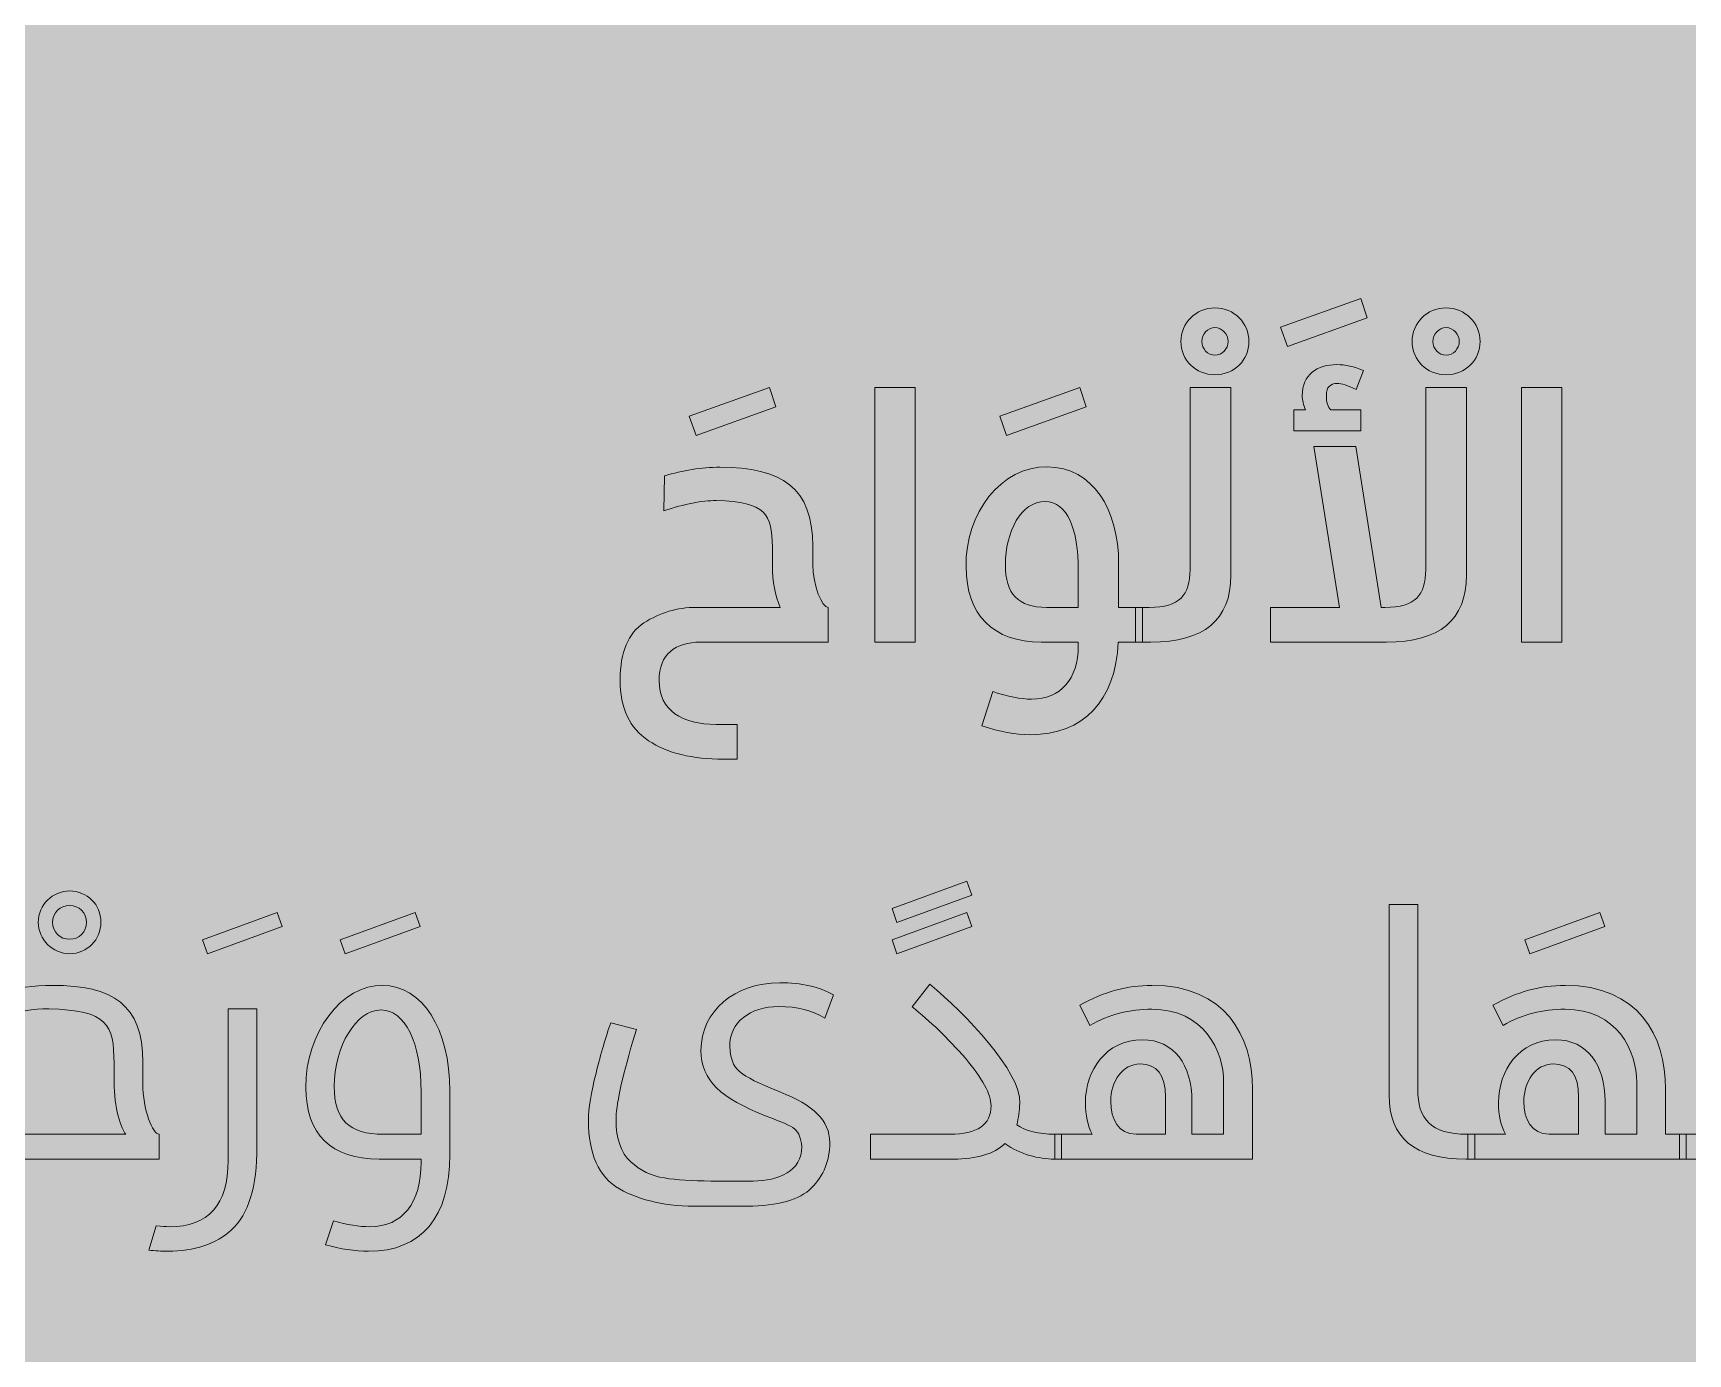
# Model space of a CAD drawing. Header units: inches. Extents: x -1481 to -429, y -1676 to -696.
# Drawn here: x -1419.31 to -1375.4, y -877.7 to -842.64 of the extents above; entities that cross this region are included whole.
import ezdxf

# ---------------------------------------------------------------- set-up
doc = ezdxf.new("R2010")
doc.units = ezdxf.units.IN
doc.header["$MEASUREMENT"] = 0
doc.layers.add('Layer 1', color=7, linetype='Continuous')

# ---------------------------------------------------------------- blocks, each defined once
blk = doc.blocks.new('block 413')
at = {"layer": 'Layer 1', "lineweight": 0}
for points in [[(-1386.205, -850.449), (-1384.08, -849.687), (-1383.909, -850.198), (-1386.024, -850.96), (-1386.205, -850.449)], [(-1401.899, -852.814), (-1399.775, -852.052), (-1399.604, -852.564), (-1401.719, -853.325), (-1401.899, -852.814)], [(-1396.978, -858.808), (-1396.978, -852.052), (-1395.906, -852.052), (-1395.906, -858.808), (-1396.978, -858.808)], [(-1393.661, -852.814), (-1391.536, -852.052), (-1391.366, -852.564), (-1393.481, -853.325), (-1393.661, -852.814)], [(-1379.81, -858.808), (-1379.81, -852.052), (-1378.738, -852.052), (-1378.738, -858.808), (-1379.81, -858.808)], [(-1394.533, -865.153), (-1394.403, -865.524), (-1396.387, -866.245), (-1396.518, -865.875), (-1394.533, -865.153)], [(-1412.834, -865.985), (-1412.704, -866.356), (-1414.688, -867.077), (-1414.819, -866.706), (-1412.834, -865.985)], [(-1409.176, -865.985), (-1409.046, -866.356), (-1411.03, -867.077), (-1411.161, -866.706), (-1409.176, -865.985)], [(-1394.533, -865.985), (-1394.403, -866.356), (-1396.387, -867.077), (-1396.518, -866.707), (-1394.533, -865.985)], [(-1377.735, -865.985), (-1377.605, -866.356), (-1379.59, -867.077), (-1379.72, -866.707), (-1377.735, -865.985)]]:
    blk.add_lwpolyline(points, dxfattribs=at)
for points, knots in [([(-1387.948, -849.937), (-1387.437, -849.937), (-1387.046, -850.338), (-1387.046, -850.829), (-1387.046, -851.321), (-1387.437, -851.711), (-1387.948, -851.711), (-1388.46, -851.711), (-1388.85, -851.321), (-1388.85, -850.829), (-1388.85, -850.338), (-1388.46, -849.937), (-1387.948, -849.937)], [0, 0, 0, 0, 1, 1, 1, 2, 2, 2, 3, 3, 3, 4, 4, 4, 4]), ([(-1381.815, -849.937), (-1381.303, -849.937), (-1380.912, -850.338), (-1380.912, -850.829), (-1380.912, -851.321), (-1381.303, -851.711), (-1381.815, -851.711), (-1382.326, -851.711), (-1382.717, -851.321), (-1382.717, -850.829), (-1382.717, -850.338), (-1382.326, -849.937), (-1381.815, -849.937)], [0, 0, 0, 0, 1, 1, 1, 2, 2, 2, 3, 3, 3, 4, 4, 4, 4]), ([(-1387.948, -851.19), (-1387.758, -851.19), (-1387.598, -851.02), (-1387.598, -850.829), (-1387.598, -850.629), (-1387.758, -850.459), (-1387.948, -850.459), (-1388.139, -850.459), (-1388.299, -850.629), (-1388.299, -850.829), (-1388.299, -851.02), (-1388.139, -851.19), (-1387.948, -851.19)], [0, 0, 0, 0, 1, 1, 1, 2, 2, 2, 3, 3, 3, 4, 4, 4, 4]), ([(-1381.815, -851.19), (-1381.624, -851.19), (-1381.464, -851.02), (-1381.464, -850.829), (-1381.464, -850.629), (-1381.624, -850.459), (-1381.815, -850.459), (-1382.005, -850.459), (-1382.165, -850.629), (-1382.165, -850.829), (-1382.165, -851.02), (-1382.005, -851.19), (-1381.815, -851.19)], [0, 0, 0, 0, 1, 1, 1, 2, 2, 2, 3, 3, 3, 4, 4, 4, 4]), ([(-1385.854, -853.195), (-1385.854, -853.195), (-1385.854, -852.644), (-1385.854, -852.644), (-1385.854, -852.644), (-1385.543, -852.644), (-1385.543, -852.644), (-1385.603, -852.513), (-1385.633, -852.383), (-1385.633, -852.263), (-1385.633, -851.712), (-1385.232, -851.441), (-1384.711, -851.441), (-1384.491, -851.441), (-1384.26, -851.491), (-1384.009, -851.601), (-1384.009, -851.601), (-1384.2, -852.102), (-1384.2, -852.102), (-1384.43, -851.992), (-1384.591, -851.942), (-1384.701, -851.942), (-1384.891, -851.942), (-1384.992, -852.042), (-1384.992, -852.253), (-1384.992, -852.443), (-1384.952, -852.574), (-1384.871, -852.644), (-1384.871, -852.644), (-1384.08, -852.644), (-1384.08, -852.644), (-1384.08, -852.644), (-1384.08, -853.195), (-1384.08, -853.195), (-1384.08, -853.195), (-1385.854, -853.195), (-1385.854, -853.195)], [0, 0, 0, 0, 1, 1, 1, 2, 2, 2, 3, 3, 3, 4, 4, 4, 5, 5, 5, 6, 6, 6, 7, 7, 7, 8, 8, 8, 9, 9, 9, 10, 10, 10, 11, 11, 11, 12, 12, 12, 12]), ([(-1387.527, -852.052), (-1387.527, -852.052), (-1387.527, -857.034), (-1387.527, -857.034), (-1387.527, -858.216), (-1388.239, -858.808), (-1389.652, -858.808), (-1389.652, -858.808), (-1390.053, -858.808), (-1390.053, -858.808), (-1390.053, -858.808), (-1390.053, -857.886), (-1390.053, -857.886), (-1390.053, -857.886), (-1389.692, -857.886), (-1389.692, -857.886), (-1388.88, -857.886), (-1388.61, -857.555), (-1388.61, -856.883), (-1388.61, -856.883), (-1388.61, -852.052), (-1388.61, -852.052), (-1388.61, -852.052), (-1387.527, -852.052), (-1387.527, -852.052)], [0, 0, 0, 0, 1, 1, 1, 2, 2, 2, 3, 3, 3, 4, 4, 4, 5, 5, 5, 6, 6, 6, 7, 7, 7, 8, 8, 8, 8]), ([(-1384.21, -853.616), (-1384.21, -853.616), (-1383.538, -857.886), (-1383.538, -857.886), (-1383.538, -857.886), (-1383.438, -857.886), (-1383.438, -857.886), (-1382.626, -857.886), (-1382.356, -857.555), (-1382.356, -856.883), (-1382.356, -856.883), (-1382.356, -852.052), (-1382.356, -852.052), (-1382.356, -852.052), (-1381.273, -852.052), (-1381.273, -852.052), (-1381.273, -852.052), (-1381.273, -857.034), (-1381.273, -857.034), (-1381.273, -858.216), (-1381.985, -858.808), (-1383.398, -858.808), (-1383.398, -858.808), (-1386.475, -858.808), (-1386.475, -858.808), (-1386.475, -858.808), (-1386.475, -857.886), (-1386.475, -857.886), (-1386.475, -857.886), (-1384.641, -857.886), (-1384.641, -857.886), (-1384.641, -857.886), (-1385.322, -853.616), (-1385.322, -853.616), (-1385.322, -853.616), (-1384.21, -853.616), (-1384.21, -853.616)], [0, 0, 0, 0, 1, 1, 1, 2, 2, 2, 3, 3, 3, 4, 4, 4, 5, 5, 5, 6, 6, 6, 7, 7, 7, 8, 8, 8, 9, 9, 9, 10, 10, 10, 11, 11, 11, 12, 12, 12, 12]), ([(-1402.561, -854.398), (-1402.07, -854.247), (-1401.579, -854.167), (-1401.088, -854.167), (-1399.444, -854.167), (-1398.622, -854.699), (-1398.622, -856.262), (-1398.622, -856.262), (-1398.622, -856.743), (-1398.622, -856.743), (-1398.622, -857.324), (-1398.371, -857.886), (-1398.211, -857.886), (-1398.211, -857.886), (-1398.211, -858.808), (-1398.211, -858.808), (-1398.211, -858.808), (-1401.599, -858.808), (-1401.599, -858.808), (-1402.27, -858.808), (-1402.701, -859.119), (-1402.701, -859.83), (-1402.701, -860.622), (-1402.08, -860.993), (-1401.188, -860.993), (-1401.188, -860.993), (-1400.626, -860.993), (-1400.626, -860.993), (-1400.626, -860.993), (-1400.626, -861.915), (-1400.626, -861.915), (-1400.626, -861.915), (-1400.987, -861.915), (-1400.987, -861.915), (-1401.819, -861.915), (-1402.481, -861.755), (-1402.982, -861.424), (-1403.483, -861.093), (-1403.734, -860.552), (-1403.734, -859.81), (-1403.734, -859.079), (-1403.523, -858.567), (-1403.102, -858.297), (-1402.681, -858.026), (-1402.22, -857.886), (-1401.719, -857.886), (-1401.719, -857.886), (-1399.484, -857.886), (-1399.484, -857.886), (-1399.624, -857.575), (-1399.694, -857.204), (-1399.694, -856.773), (-1399.694, -856.773), (-1399.694, -856.282), (-1399.694, -856.282), (-1399.714, -855.41), (-1399.845, -855.089), (-1401.188, -855.049), (-1401.559, -855.049), (-1402.02, -855.14), (-1402.571, -855.32), (-1402.571, -855.32), (-1402.561, -854.398), (-1402.561, -854.398)], [0, 0, 0, 0, 1, 1, 1, 2, 2, 2, 3, 3, 3, 4, 4, 4, 5, 5, 5, 6, 6, 6, 7, 7, 7, 8, 8, 8, 9, 9, 9, 10, 10, 10, 11, 11, 11, 12, 12, 12, 13, 13, 13, 14, 14, 14, 15, 15, 15, 16, 16, 16, 17, 17, 17, 18, 18, 18, 19, 19, 19, 20, 20, 20, 21, 21, 21, 21]), ([(-1389.872, -858.808), (-1389.872, -858.808), (-1390.514, -858.808), (-1390.514, -858.808), (-1390.584, -860.362), (-1391.436, -861.264), (-1392.849, -861.264), (-1393.24, -861.264), (-1393.671, -861.183), (-1394.132, -861.033), (-1394.132, -861.033), (-1393.841, -860.121), (-1393.841, -860.121), (-1393.441, -860.251), (-1393.1, -860.321), (-1392.819, -860.321), (-1392.047, -860.321), (-1391.576, -859.79), (-1391.576, -858.908), (-1391.576, -858.908), (-1391.576, -858.808), (-1391.576, -858.808), (-1391.576, -858.808), (-1392.558, -858.808), (-1392.558, -858.808), (-1393.831, -858.808), (-1394.553, -858.086), (-1394.553, -856.803), (-1394.583, -855.4), (-1393.621, -854.127), (-1392.398, -854.157), (-1391.185, -854.157), (-1390.504, -855.3), (-1390.504, -856.713), (-1390.504, -856.713), (-1390.504, -857.886), (-1390.504, -857.886), (-1390.504, -857.886), (-1389.872, -857.886), (-1389.872, -857.886), (-1389.872, -857.886), (-1389.872, -858.808), (-1389.872, -858.808)], [0, 0, 0, 0, 1, 1, 1, 2, 2, 2, 3, 3, 3, 4, 4, 4, 5, 5, 5, 6, 6, 6, 7, 7, 7, 8, 8, 8, 9, 9, 9, 10, 10, 10, 11, 11, 11, 12, 12, 12, 13, 13, 13, 14, 14, 14, 14]), ([(-1391.576, -857.886), (-1391.576, -857.886), (-1391.576, -856.913), (-1391.576, -856.913), (-1391.576, -855.791), (-1391.867, -855.079), (-1392.458, -855.079), (-1392.769, -855.079), (-1393.03, -855.25), (-1393.22, -855.581), (-1393.41, -855.921), (-1393.511, -856.312), (-1393.511, -856.753), (-1393.511, -857.525), (-1393.17, -857.886), (-1392.418, -857.886), (-1392.418, -857.886), (-1391.576, -857.886), (-1391.576, -857.886)], [0, 0, 0, 0, 1, 1, 1, 2, 2, 2, 3, 3, 3, 4, 4, 4, 5, 5, 5, 6, 6, 6, 6]), ([(-1418.347, -865.413), (-1417.875, -865.413), (-1417.515, -865.775), (-1417.515, -866.245), (-1417.515, -866.696), (-1417.875, -867.077), (-1418.347, -867.077), (-1418.798, -867.077), (-1419.178, -866.696), (-1419.178, -866.245), (-1419.178, -865.775), (-1418.798, -865.413), (-1418.347, -865.413)], [0, 0, 0, 0, 1, 1, 1, 2, 2, 2, 3, 3, 3, 4, 4, 4, 4]), ([(-1418.347, -866.696), (-1418.096, -866.696), (-1417.895, -866.496), (-1417.895, -866.245), (-1417.895, -865.995), (-1418.096, -865.795), (-1418.347, -865.795), (-1418.597, -865.795), (-1418.798, -865.995), (-1418.798, -866.245), (-1418.798, -866.496), (-1418.597, -866.696), (-1418.347, -866.696)], [0, 0, 0, 0, 1, 1, 1, 2, 2, 2, 3, 3, 3, 4, 4, 4, 4]), ([(-1381.293, -872.53), (-1382.647, -872.53), (-1383.328, -871.959), (-1383.328, -870.826), (-1383.328, -870.826), (-1383.328, -865.775), (-1383.328, -865.775), (-1383.328, -865.775), (-1382.566, -865.775), (-1382.566, -865.775), (-1382.566, -865.775), (-1382.566, -870.666), (-1382.566, -870.666), (-1382.566, -871.468), (-1382.226, -871.869), (-1381.253, -871.869), (-1381.253, -871.869), (-1381.053, -871.869), (-1381.053, -871.869), (-1381.053, -871.869), (-1381.053, -872.53), (-1381.053, -872.53), (-1381.053, -872.53), (-1381.293, -872.53), (-1381.293, -872.53)], [0, 0, 0, 0, 1, 1, 1, 2, 2, 2, 3, 3, 3, 4, 4, 4, 5, 5, 5, 6, 6, 6, 7, 7, 7, 8, 8, 8, 8]), ([(-1416.853, -871.869), (-1416.973, -871.748), (-1417.174, -871.157), (-1417.164, -870.485), (-1417.164, -870.485), (-1417.164, -869.984), (-1417.164, -869.984), (-1417.174, -868.952), (-1417.324, -868.581), (-1418.898, -868.541), (-1419.309, -868.541), (-1419.73, -868.611), (-1420.161, -868.751), (-1420.161, -868.751), (-1420.151, -868.11), (-1420.151, -868.11), (-1419.76, -867.979), (-1419.309, -867.919), (-1418.798, -867.919), (-1417.194, -867.919), (-1416.402, -868.431), (-1416.402, -869.954), (-1416.402, -869.954), (-1416.402, -870.525), (-1416.402, -870.525), (-1416.402, -871.217), (-1416.141, -871.869), (-1415.971, -871.869), (-1415.971, -871.869), (-1415.971, -872.53), (-1415.971, -872.53), (-1415.971, -872.53), (-1420.973, -872.53), (-1420.973, -872.53), (-1420.973, -872.53), (-1420.973, -871.869), (-1420.973, -871.869), (-1420.973, -871.869), (-1416.853, -871.869), (-1416.853, -871.869)], [0, 0, 0, 0, 1, 1, 1, 2, 2, 2, 3, 3, 3, 4, 4, 4, 5, 5, 5, 6, 6, 6, 7, 7, 7, 8, 8, 8, 9, 9, 9, 10, 10, 10, 11, 11, 11, 12, 12, 12, 13, 13, 13, 13]), ([(-1408.254, -870.716), (-1408.254, -870.716), (-1408.254, -872.42), (-1408.254, -872.42), (-1408.254, -874.063), (-1409.006, -874.976), (-1410.409, -874.976), (-1410.78, -874.976), (-1411.161, -874.915), (-1411.551, -874.805), (-1411.551, -874.805), (-1411.341, -874.164), (-1411.341, -874.164), (-1410.98, -874.274), (-1410.659, -874.324), (-1410.379, -874.324), (-1409.507, -874.324), (-1409.016, -873.693), (-1409.016, -872.61), (-1409.016, -872.61), (-1409.016, -872.53), (-1409.016, -872.53), (-1409.016, -872.53), (-1410.128, -872.53), (-1410.128, -872.53), (-1411.401, -872.53), (-1412.073, -871.869), (-1412.073, -870.626), (-1412.103, -869.212), (-1411.11, -867.879), (-1410.038, -867.919), (-1408.985, -867.919), (-1408.254, -869.072), (-1408.254, -870.716)], [0, 0, 0, 0, 1, 1, 1, 2, 2, 2, 3, 3, 3, 4, 4, 4, 5, 5, 5, 6, 6, 6, 7, 7, 7, 8, 8, 8, 9, 9, 9, 10, 10, 10, 11, 11, 11, 11]), ([(-1401.609, -873.783), (-1402.491, -873.793), (-1403.203, -873.632), (-1403.754, -873.322), (-1404.305, -873.001), (-1404.576, -872.39), (-1404.576, -871.498), (-1404.576, -871.187), (-1404.506, -870.766), (-1404.375, -870.245), (-1404.245, -869.724), (-1404.115, -869.283), (-1403.985, -868.912), (-1403.985, -868.912), (-1403.303, -869.092), (-1403.303, -869.092), (-1403.303, -869.092), (-1403.403, -869.423), (-1403.403, -869.423), (-1403.694, -870.415), (-1403.844, -871.107), (-1403.844, -871.498), (-1403.844, -871.989), (-1403.714, -872.359), (-1403.453, -872.6), (-1403.203, -872.831), (-1402.902, -872.981), (-1402.561, -873.031), (-1402.23, -873.081), (-1401.819, -873.111), (-1401.328, -873.111), (-1401.328, -873.111), (-1400.206, -873.111), (-1400.206, -873.111), (-1399.524, -873.111), (-1398.913, -872.841), (-1398.913, -872.199), (-1398.973, -871.728), (-1399.043, -871.698), (-1399.855, -871.387), (-1401.058, -870.916), (-1401.589, -870.445), (-1401.589, -869.643), (-1401.589, -868.601), (-1400.697, -867.849), (-1399.494, -867.849), (-1398.923, -867.849), (-1398.442, -867.959), (-1398.071, -868.17), (-1398.071, -868.17), (-1398.301, -868.791), (-1398.301, -868.791), (-1398.632, -868.581), (-1399.033, -868.481), (-1399.524, -868.481), (-1400.296, -868.481), (-1400.827, -868.902), (-1400.827, -869.543), (-1400.777, -870.175), (-1400.627, -870.275), (-1399.494, -870.746), (-1398.612, -871.097), (-1398.171, -871.488), (-1398.171, -872.099), (-1398.171, -872.57), (-1398.331, -872.961), (-1398.652, -873.292), (-1398.973, -873.612), (-1399.544, -873.773), (-1400.366, -873.783), (-1400.366, -873.783), (-1401.609, -873.783), (-1401.609, -873.783)], [0, 0, 0, 0, 1, 1, 1, 2, 2, 2, 3, 3, 3, 4, 4, 4, 5, 5, 5, 6, 6, 6, 7, 7, 7, 8, 8, 8, 9, 9, 9, 10, 10, 10, 11, 11, 11, 12, 12, 12, 13, 13, 13, 14, 14, 14, 15, 15, 15, 16, 16, 16, 17, 17, 17, 18, 18, 18, 19, 19, 19, 20, 20, 20, 21, 21, 21, 22, 22, 22, 23, 23, 23, 24, 24, 24, 24]), ([(-1392.218, -872.53), (-1392.609, -872.53), (-1393.13, -872.4), (-1393.521, -872.119), (-1393.811, -872.39), (-1394.273, -872.53), (-1394.884, -872.53), (-1394.884, -872.53), (-1397.089, -872.53), (-1397.089, -872.53), (-1397.089, -872.53), (-1397.089, -871.869), (-1397.089, -871.869), (-1397.089, -871.869), (-1394.984, -871.869), (-1394.984, -871.869), (-1394.253, -871.869), (-1393.892, -871.618), (-1393.892, -871.117), (-1393.892, -870.806), (-1394.122, -870.385), (-1394.573, -869.854), (-1395.034, -869.323), (-1395.505, -868.862), (-1395.987, -868.491), (-1395.987, -868.491), (-1395.515, -867.889), (-1395.515, -867.889), (-1394.573, -868.661), (-1393.09, -870.205), (-1393.13, -871.047), (-1393.13, -871.247), (-1393.16, -871.438), (-1393.21, -871.618), (-1393, -871.778), (-1392.589, -871.869), (-1392.218, -871.869), (-1392.218, -871.869), (-1392.017, -871.869), (-1392.017, -871.869), (-1392.017, -871.869), (-1392.017, -872.53), (-1392.017, -872.53), (-1392.017, -872.53), (-1392.218, -872.53), (-1392.218, -872.53)], [0, 0, 0, 0, 1, 1, 1, 2, 2, 2, 3, 3, 3, 4, 4, 4, 5, 5, 5, 6, 6, 6, 7, 7, 7, 8, 8, 8, 9, 9, 9, 10, 10, 10, 11, 11, 11, 12, 12, 12, 13, 13, 13, 14, 14, 14, 15, 15, 15, 15]), ([(-1391.206, -871.869), (-1391.326, -871.648), (-1391.386, -871.367), (-1391.386, -871.027), (-1391.386, -870.185), (-1390.845, -869.363), (-1389.873, -869.363), (-1389.031, -869.363), (-1388.56, -870.034), (-1388.56, -870.987), (-1388.56, -870.987), (-1388.56, -871.869), (-1388.56, -871.869), (-1388.56, -871.869), (-1387.718, -871.869), (-1387.718, -871.869), (-1387.718, -871.869), (-1387.718, -870.495), (-1387.718, -870.495), (-1387.718, -869.653), (-1388.239, -868.551), (-1389.622, -868.551), (-1390.214, -868.551), (-1390.765, -868.691), (-1391.266, -868.982), (-1391.266, -868.982), (-1391.537, -868.441), (-1391.537, -868.441), (-1390.905, -868.09), (-1390.274, -867.919), (-1389.622, -867.919), (-1387.668, -867.919), (-1386.956, -869.252), (-1386.956, -870.666), (-1386.956, -870.666), (-1386.956, -872.53), (-1386.956, -872.53), (-1386.956, -872.53), (-1392.198, -872.53), (-1392.198, -872.53), (-1392.198, -872.53), (-1392.198, -871.869), (-1392.198, -871.869), (-1392.198, -871.869), (-1391.206, -871.869), (-1391.206, -871.869)], [0, 0, 0, 0, 1, 1, 1, 2, 2, 2, 3, 3, 3, 4, 4, 4, 5, 5, 5, 6, 6, 6, 7, 7, 7, 8, 8, 8, 9, 9, 9, 10, 10, 10, 11, 11, 11, 12, 12, 12, 13, 13, 13, 14, 14, 14, 15, 15, 15, 15]), ([(-1380.241, -871.869), (-1380.362, -871.648), (-1380.422, -871.367), (-1380.422, -871.027), (-1380.422, -870.185), (-1379.88, -869.363), (-1378.908, -869.363), (-1378.066, -869.363), (-1377.595, -870.034), (-1377.595, -870.987), (-1377.595, -870.987), (-1377.595, -871.869), (-1377.595, -871.869), (-1377.595, -871.869), (-1376.753, -871.869), (-1376.753, -871.869), (-1376.753, -871.869), (-1376.753, -870.495), (-1376.753, -870.495), (-1376.753, -869.653), (-1377.274, -868.551), (-1378.658, -868.551), (-1379.249, -868.551), (-1379.8, -868.691), (-1380.301, -868.982), (-1380.301, -868.982), (-1380.572, -868.441), (-1380.572, -868.441), (-1379.941, -868.09), (-1379.309, -867.919), (-1378.658, -867.919), (-1376.703, -867.919), (-1375.991, -869.252), (-1375.991, -870.666), (-1375.991, -870.666), (-1375.991, -871.869), (-1375.991, -871.869), (-1375.991, -871.869), (-1375.44, -871.869), (-1375.44, -871.869), (-1375.44, -871.869), (-1375.44, -872.53), (-1375.44, -872.53), (-1375.44, -872.53), (-1381.234, -872.53), (-1381.234, -872.53), (-1381.234, -872.53), (-1381.234, -871.869), (-1381.234, -871.869), (-1381.234, -871.869), (-1380.241, -871.869), (-1380.241, -871.869)], [0, 0, 0, 0, 1, 1, 1, 2, 2, 2, 3, 3, 3, 4, 4, 4, 5, 5, 5, 6, 6, 6, 7, 7, 7, 8, 8, 8, 9, 9, 9, 10, 10, 10, 11, 11, 11, 12, 12, 12, 13, 13, 13, 14, 14, 14, 15, 15, 15, 16, 16, 16, 17, 17, 17, 17]), ([(-1371.882, -872.53), (-1372.273, -872.53), (-1372.794, -872.4), (-1373.185, -872.119), (-1373.506, -872.44), (-1374.067, -872.53), (-1374.939, -872.53), (-1374.939, -872.53), (-1375.621, -872.53), (-1375.621, -872.53), (-1375.621, -872.53), (-1375.621, -871.869), (-1375.621, -871.869), (-1375.621, -871.869), (-1374.869, -871.869), (-1374.869, -871.869), (-1373.867, -871.869), (-1373.666, -871.718), (-1373.666, -870.956), (-1373.666, -870.956), (-1373.666, -867.969), (-1373.666, -867.969), (-1373.666, -867.969), (-1372.905, -867.969), (-1372.905, -867.969), (-1372.905, -867.969), (-1372.905, -871.588), (-1372.905, -871.588), (-1372.704, -871.778), (-1372.283, -871.869), (-1371.882, -871.869), (-1371.882, -871.869), (-1371.401, -871.869), (-1371.401, -871.869), (-1371.401, -871.869), (-1371.401, -872.53), (-1371.401, -872.53), (-1371.401, -872.53), (-1371.882, -872.53), (-1371.882, -872.53)], [0, 0, 0, 0, 1, 1, 1, 2, 2, 2, 3, 3, 3, 4, 4, 4, 5, 5, 5, 6, 6, 6, 7, 7, 7, 8, 8, 8, 9, 9, 9, 10, 10, 10, 11, 11, 11, 12, 12, 12, 13, 13, 13, 13]), ([(-1416.052, -874.304), (-1415.901, -874.314), (-1415.791, -874.324), (-1415.701, -874.324), (-1414.658, -874.324), (-1414.137, -873.743), (-1414.137, -872.57), (-1414.137, -872.57), (-1414.137, -868.541), (-1414.137, -868.541), (-1414.137, -868.541), (-1413.375, -868.541), (-1413.375, -868.541), (-1413.375, -868.541), (-1413.375, -872.189), (-1413.375, -872.189), (-1413.375, -873.262), (-1413.596, -873.994), (-1414.047, -874.405), (-1414.458, -874.785), (-1415.029, -874.976), (-1415.741, -874.976), (-1415.911, -874.976), (-1416.082, -874.966), (-1416.242, -874.946), (-1416.242, -874.946), (-1416.052, -874.304), (-1416.052, -874.304)], [0, 0, 0, 0, 1, 1, 1, 2, 2, 2, 3, 3, 3, 4, 4, 4, 5, 5, 5, 6, 6, 6, 7, 7, 7, 8, 8, 8, 9, 9, 9, 9]), ([(-1409.016, -871.869), (-1409.016, -871.869), (-1409.016, -870.746), (-1409.016, -870.746), (-1409.016, -869.433), (-1409.447, -868.571), (-1410.078, -868.571), (-1410.74, -868.571), (-1411.321, -869.533), (-1411.321, -870.606), (-1411.321, -871.488), (-1410.93, -871.869), (-1410.018, -871.869), (-1410.018, -871.869), (-1409.016, -871.869), (-1409.016, -871.869)], [0, 0, 0, 0, 1, 1, 1, 2, 2, 2, 3, 3, 3, 4, 4, 4, 5, 5, 5, 5]), ([(-1390.043, -871.869), (-1390.043, -871.869), (-1389.261, -871.869), (-1389.261, -871.869), (-1389.261, -871.869), (-1389.261, -870.876), (-1389.261, -870.876), (-1389.261, -870.295), (-1389.482, -870.004), (-1389.933, -870.004), (-1390.404, -870.004), (-1390.715, -870.465), (-1390.715, -870.997), (-1390.715, -871.478), (-1390.514, -871.859), (-1390.043, -871.869)], [0, 0, 0, 0, 1, 1, 1, 2, 2, 2, 3, 3, 3, 4, 4, 4, 5, 5, 5, 5]), ([(-1379.079, -871.869), (-1379.079, -871.869), (-1378.297, -871.869), (-1378.297, -871.869), (-1378.297, -871.869), (-1378.297, -870.876), (-1378.297, -870.876), (-1378.297, -870.295), (-1378.517, -870.004), (-1378.968, -870.004), (-1379.439, -870.004), (-1379.75, -870.465), (-1379.75, -870.997), (-1379.75, -871.478), (-1379.55, -871.859), (-1379.079, -871.869)], [0, 0, 0, 0, 1, 1, 1, 2, 2, 2, 3, 3, 3, 4, 4, 4, 5, 5, 5, 5])]:
    blk.add_open_spline(points, degree=3, knots=knots, dxfattribs=at)
blk = doc.blocks.new('block 412')
at = {"layer": 'Layer 1'}
blk.add_blockref('block 413', (0, 0), dxfattribs=at)

msp = doc.modelspace()

# ---------------------------------------------------------------- hatches: boundary and pattern name
at = {"layer": 'Layer 1', "true_color": 0x006738}
h = msp.add_hatch(color=116, dxfattribs=at)
h.dxf.hatch_style = 2
h.paths.add_polyline_path([(-1241.324, -985.727), (-1481.324, -985.727), (-1481.324, -695.727), (-1241.324, -695.727)])

# ---------------------------------------------------------------- block references
at = {"layer": 'Layer 1'}
msp.add_blockref('block 412', (0, 0), dxfattribs=at)

doc.saveas('drawing.dxf')
